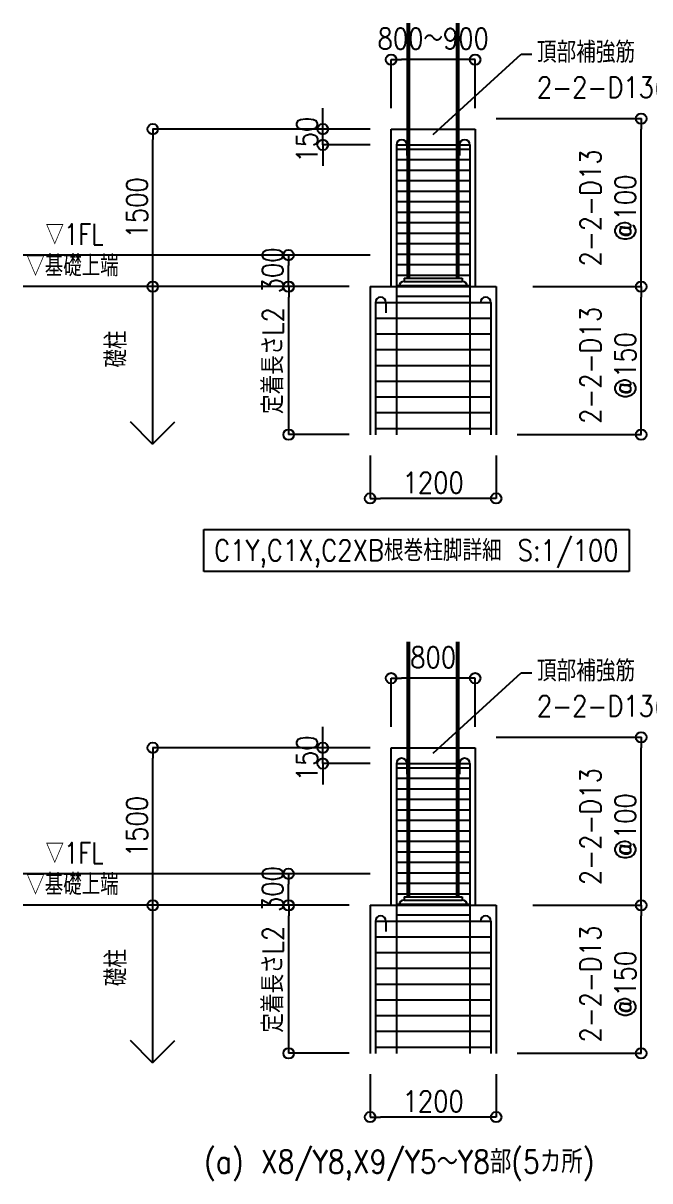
# Model space of a CAD drawing. Extents: x -668440 to 1010955, y -1678500 to 210463.
# Drawn here: x -306838 to -276988, y -461373 to -406237 of the extents above; entities that cross this region are included whole.
import ezdxf
from ezdxf import colors
from ezdxf.entities.mleader import LeaderData, LeaderLine
from ezdxf.enums import TextEntityAlignment as Align
from ezdxf.math import Vec2, Vec3

# ---------------------------------------------------------------- set-up
doc = ezdxf.new("R2010")
doc.units = 0
doc.header["$MEASUREMENT"] = 0
doc.linetypes.add('DOT', pattern=[1.6, 0.4, -0.8, 0.4])
doc.layers.get('0').update_dxf_attribs({"color": 3, "linetype": 'CONTINUOUS'})
doc.layers.get('Defpoints').update_dxf_attribs({"color": 251, "linetype": 'CONTINUOUS'})
for name, color, linetype in [('RC床', 7, 'CONTINUOUS'), ('RC柱', 7, 'CONTINUOUS'), ('RC鉄筋', 4, 'CONTINUOUS'), ('RC鉄筋文字', 4, 'CONTINUOUS'), ('Sプレート', 1, 'CONTINUOUS'), ('S柱', 4, 'CONTINUOUS'), ('寸法', 3, 'CONTINUOUS'), ('注記', 3, 'CONTINUOUS')]:
    doc.layers.add(name, color=color, linetype=linetype)
doc.styles.add('DRACAD', font='txt', dxfattribs={"width": 0.85, "bigfont": 'extfont2'})
doc.dimstyles.new('MYDIM', dxfattribs={"dimtxt": 120, "dimasz": 20, "dimexe": 1.25, "dimexo": 50, "dimgap": 50, "dimtad": 1, "dimdec": 4, "dimdsep": 46, "dimtxsty": 'DRACAD', "dimblk": 'ORIGIN', "dimcen": 2.5, "dimadec": 0, "dimazin": 0, "dimtfac": 1, "dimtdec": 4, "dimtmove": 0, "dimatfit": 3, "dimfxl": 1, "dimtolj": 1, "dimtzin": 0, "dimarcsym": 0})

# ---------------------------------------------------------------- blocks, each defined once
blk = doc.blocks.new('_ORIGIN')
at = {"color": 0, "linetype": 'ByBlock', "lineweight": -2}
blk.add_line((0, 0), (-1, 0), dxfattribs=at)
blk.add_circle((0, 0), 0.5, dxfattribs=at)
blk = doc.blocks.new('*D10023')
at = {"layer": 'Defpoints', "color": 0}
for p in [(132791, -902033), (134023, -902033), (132641, -903443)]:
    blk.add_point(p, dxfattribs=at)
at = {"layer": 'RC鉄筋文字', "color": 0, "lineweight": -2}
for p, q in [((132991, -902033), (134025, -902033)), ((134023, -903343), (134023, -902133)), ((132841, -903443), (134025, -903443))]:
    blk.add_line(p, q, dxfattribs=at)
at = {"layer": 'RC鉄筋文字', "color": 0, "linetype": 'ByBlock', "lineweight": -2, "xscale": 100, "yscale": 100, "zscale": 100}
for p, rotation in [((134023, -902033), 90), ((134023, -903443), 270)]:
    blk.add_blockref('_ORIGIN', p, dxfattribs=dict(at, rotation=rotation))
at = {"layer": 'RC鉄筋文字', "color": 0, "insert": (133707, -902783), "char_height": 200, "attachment_point": 5, "rotation": 90, "style": 'DRACAD'}
blk.add_mtext('\\A1;2-2-D13\\P@150', dxfattribs=at)
blk = doc.blocks.new('*D10024')
at = {"layer": 'Defpoints', "color": 0}
for p in [(129370, -900533), (131641, -900533), (131441, -902033)]:
    blk.add_point(p, dxfattribs=at)
at = {"layer": '寸法', "color": 0, "lineweight": -2}
for p, q in [((131441, -900533), (129369, -900533)), ((129370, -901933), (129370, -900633)), ((131241, -902033), (129369, -902033))]:
    blk.add_line(p, q, dxfattribs=at)
at = {"layer": '寸法', "color": 0, "linetype": 'ByBlock', "lineweight": -2, "xscale": 100, "yscale": 100, "zscale": 100}
for p, rotation in [((129370, -900533), 90), ((129370, -902033), 270)]:
    blk.add_blockref('_ORIGIN', p, dxfattribs=dict(at, rotation=rotation))
at = {"layer": '寸法', "color": 0, "insert": (129220, -901283), "char_height": 200, "attachment_point": 5, "rotation": 90, "style": 'DRACAD'}
blk.add_mtext('\\A1;1500', dxfattribs=at)
blk = doc.blocks.new('*D10025')
at = {"layer": 'Defpoints', "color": 0}
for p in [(132441, -900433), (134023, -900433), (132791, -902033)]:
    blk.add_point(p, dxfattribs=at)
at = {"layer": 'RC鉄筋文字', "color": 0, "lineweight": -2}
for p, q in [((132641, -900433), (134025, -900433)), ((134023, -901933), (134023, -900533)), ((132991, -902033), (134025, -902033))]:
    blk.add_line(p, q, dxfattribs=at)
at = {"layer": 'RC鉄筋文字', "color": 0, "linetype": 'ByBlock', "lineweight": -2, "xscale": 100, "yscale": 100, "zscale": 100}
for p, rotation in [((134023, -900433), 90), ((134023, -902033), 270)]:
    blk.add_blockref('_ORIGIN', p, dxfattribs=dict(at, rotation=rotation))
at = {"layer": 'RC鉄筋文字', "color": 0, "insert": (133707, -901283), "char_height": 200, "attachment_point": 5, "rotation": 90, "style": 'DRACAD'}
blk.add_mtext('\\A1;2-2-D13\\P@100', dxfattribs=at)
blk = doc.blocks.new('*D10026')
at = {"layer": 'Defpoints', "color": 0}
for p in [(130990, -900533), (131641, -900533), (131641, -900683)]:
    blk.add_point(p, dxfattribs=at)
at = {"layer": '寸法', "color": 0, "lineweight": -2}
for p, q in [((130990, -900433), (130990, -900333)), ((131441, -900533), (130989, -900533)), ((130990, -900683), (130990, -900533)), ((131441, -900683), (130989, -900683)), ((130990, -900783), (130990, -900883))]:
    blk.add_line(p, q, dxfattribs=at)
at = {"layer": '寸法', "color": 0, "linetype": 'ByBlock', "lineweight": -2, "xscale": 100, "yscale": 100, "zscale": 100}
for p, rotation in [((130990, -900533), 270), ((130990, -900683), 90)]:
    blk.add_blockref('_ORIGIN', p, dxfattribs=dict(at, rotation=rotation))
at = {"layer": '寸法', "color": 0, "insert": (130840, -900633), "char_height": 200, "attachment_point": 5, "rotation": 90, "style": 'DRACAD'}
blk.add_mtext('\\A1;150', dxfattribs=at)
blk = doc.blocks.new('*D10027')
at = {"layer": 'Defpoints', "color": 0}
for p in [(130665, -902033), (131441, -902033), (131441, -903443)]:
    blk.add_point(p, dxfattribs=at)
at = {"layer": '寸法', "color": 0, "lineweight": -2}
for p, q in [((131241, -902033), (130664, -902033)), ((130665, -903343), (130665, -902133)), ((131241, -903443), (130664, -903443))]:
    blk.add_line(p, q, dxfattribs=at)
at = {"layer": '寸法', "color": 0, "linetype": 'ByBlock', "lineweight": -2, "xscale": 100, "yscale": 100, "zscale": 100}
for p, rotation in [((130665, -902033), 90), ((130665, -903443), 270)]:
    blk.add_blockref('_ORIGIN', p, dxfattribs=dict(at, rotation=rotation))
at = {"layer": '寸法', "color": 0, "insert": (130515, -902738), "char_height": 200, "attachment_point": 5, "rotation": 90, "style": 'DRACAD'}
blk.add_mtext('\\A1;\\A1;定着長さL2', dxfattribs=at)
blk = doc.blocks.new('*D10028')
at = {"layer": 'Defpoints', "color": 0}
for p in [(130664, -901733), (131641, -901733), (131441, -902033)]:
    blk.add_point(p, dxfattribs=at)
at = {"layer": '寸法', "color": 0, "lineweight": -2}
for p, q in [((131441, -901733), (130663, -901733)), ((130664, -901933), (130664, -901833)), ((131241, -902033), (130663, -902033))]:
    blk.add_line(p, q, dxfattribs=at)
at = {"layer": '寸法', "color": 0, "linetype": 'ByBlock', "lineweight": -2, "xscale": 100, "yscale": 100, "zscale": 100}
for p, rotation in [((130664, -901733), 90), ((130664, -902033), 270)]:
    blk.add_blockref('_ORIGIN', p, dxfattribs=dict(at, rotation=rotation))
at = {"layer": '寸法', "color": 0, "insert": (130514, -901878), "char_height": 200, "attachment_point": 5, "rotation": 90, "style": 'DRACAD'}
blk.add_mtext('\\A1;300', dxfattribs=at)
blk = doc.blocks.new('*D10029')
at = {"layer": 'Defpoints', "color": 0}
for p in [(131441, -903443), (132641, -903443), (131441, -904050)]:
    blk.add_point(p, dxfattribs=at)
at = {"layer": '寸法', "color": 0, "lineweight": -2}
for p, q in [((131441, -903643), (131441, -904052)), ((132641, -903643), (132641, -904052)), ((132541, -904050), (131541, -904050))]:
    blk.add_line(p, q, dxfattribs=at)
at = {"layer": '寸法', "color": 0, "linetype": 'ByBlock', "lineweight": -2, "xscale": 100, "yscale": 100, "zscale": 100, "rotation": 180}
blk.add_blockref('_ORIGIN', (131441, -904050), dxfattribs=at)
at = {"layer": '寸法', "color": 0, "linetype": 'ByBlock', "lineweight": -2, "xscale": 100, "yscale": 100, "zscale": 100}
blk.add_blockref('_ORIGIN', (132641, -904050), dxfattribs=at)
at = {"layer": '寸法', "color": 0, "insert": (132042, -903900), "char_height": 200, "attachment_point": 5, "style": 'DRACAD'}
blk.add_mtext('\\A1;1200', dxfattribs=at)
blk = doc.blocks.new('*D10030')
at = {"layer": 'Defpoints', "color": 0}
for p in [(131641, -899871), (131641, -900533), (132441, -900533)]:
    blk.add_point(p, dxfattribs=at)
at = {"layer": '寸法', "color": 0, "lineweight": -2}
for p, q in [((131641, -900333), (131641, -899869)), ((132341, -899871), (131741, -899871)), ((132441, -900333), (132441, -899869))]:
    blk.add_line(p, q, dxfattribs=at)
at = {"layer": '寸法', "color": 0, "linetype": 'ByBlock', "lineweight": -2, "xscale": 100, "yscale": 100, "zscale": 100, "rotation": 180}
blk.add_blockref('_ORIGIN', (131641, -899871), dxfattribs=at)
at = {"layer": '寸法', "color": 0, "linetype": 'ByBlock', "lineweight": -2, "xscale": 100, "yscale": 100, "zscale": 100}
blk.add_blockref('_ORIGIN', (132441, -899871), dxfattribs=at)
at = {"layer": '寸法', "color": 0, "insert": (132042, -899671), "char_height": 200, "attachment_point": 5, "style": 'DRACAD'}
blk.add_mtext('\\A1;\\A1;800～900', dxfattribs=at)
blk = doc.blocks.new('*D10038')
at = {"layer": 'Defpoints', "color": 0}
for p in [(132791, -907926), (134023, -907926), (132641, -909336)]:
    blk.add_point(p, dxfattribs=at)
at = {"layer": 'RC鉄筋文字', "color": 0, "lineweight": -2}
for p, q in [((132991, -907926), (134025, -907926)), ((134023, -909236), (134023, -908026)), ((132841, -909336), (134025, -909336))]:
    blk.add_line(p, q, dxfattribs=at)
at = {"layer": 'RC鉄筋文字', "color": 0, "linetype": 'ByBlock', "lineweight": -2, "xscale": 100, "yscale": 100, "zscale": 100}
for p, rotation in [((134023, -907926), 90), ((134023, -909336), 270)]:
    blk.add_blockref('_ORIGIN', p, dxfattribs=dict(at, rotation=rotation))
at = {"layer": 'RC鉄筋文字', "color": 0, "insert": (133707, -908676), "char_height": 200, "attachment_point": 5, "rotation": 90, "style": 'DRACAD'}
blk.add_mtext('\\A1;2-2-D13\\P@150', dxfattribs=at)
blk = doc.blocks.new('*D10039')
at = {"layer": 'Defpoints', "color": 0}
for p in [(129370, -906426), (131641, -906426), (131441, -907926)]:
    blk.add_point(p, dxfattribs=at)
at = {"layer": '寸法', "color": 0, "lineweight": -2}
for p, q in [((131441, -906426), (129369, -906426)), ((129370, -907826), (129370, -906526)), ((131241, -907926), (129369, -907926))]:
    blk.add_line(p, q, dxfattribs=at)
at = {"layer": '寸法', "color": 0, "linetype": 'ByBlock', "lineweight": -2, "xscale": 100, "yscale": 100, "zscale": 100}
for p, rotation in [((129370, -906426), 90), ((129370, -907926), 270)]:
    blk.add_blockref('_ORIGIN', p, dxfattribs=dict(at, rotation=rotation))
at = {"layer": '寸法', "color": 0, "insert": (129220, -907176), "char_height": 200, "attachment_point": 5, "rotation": 90, "style": 'DRACAD'}
blk.add_mtext('\\A1;1500', dxfattribs=at)
blk = doc.blocks.new('*D10040')
at = {"layer": 'Defpoints', "color": 0}
for p in [(132441, -906326), (134023, -906326), (132791, -907926)]:
    blk.add_point(p, dxfattribs=at)
at = {"layer": 'RC鉄筋文字', "color": 0, "lineweight": -2}
for p, q in [((132641, -906326), (134025, -906326)), ((134023, -907826), (134023, -906426)), ((132991, -907926), (134025, -907926))]:
    blk.add_line(p, q, dxfattribs=at)
at = {"layer": 'RC鉄筋文字', "color": 0, "linetype": 'ByBlock', "lineweight": -2, "xscale": 100, "yscale": 100, "zscale": 100}
for p, rotation in [((134023, -906326), 90), ((134023, -907926), 270)]:
    blk.add_blockref('_ORIGIN', p, dxfattribs=dict(at, rotation=rotation))
at = {"layer": 'RC鉄筋文字', "color": 0, "insert": (133707, -907176), "char_height": 200, "attachment_point": 5, "rotation": 90, "style": 'DRACAD'}
blk.add_mtext('\\A1;2-2-D13\\P@100', dxfattribs=at)
blk = doc.blocks.new('*D10041')
at = {"layer": 'Defpoints', "color": 0}
for p in [(130990, -906426), (131641, -906426), (131641, -906576)]:
    blk.add_point(p, dxfattribs=at)
at = {"layer": '寸法', "color": 0, "lineweight": -2}
for p, q in [((130990, -906326), (130990, -906226)), ((131441, -906426), (130989, -906426)), ((130990, -906576), (130990, -906426)), ((131441, -906576), (130989, -906576)), ((130990, -906676), (130990, -906776))]:
    blk.add_line(p, q, dxfattribs=at)
at = {"layer": '寸法', "color": 0, "linetype": 'ByBlock', "lineweight": -2, "xscale": 100, "yscale": 100, "zscale": 100}
for p, rotation in [((130990, -906426), 270), ((130990, -906576), 90)]:
    blk.add_blockref('_ORIGIN', p, dxfattribs=dict(at, rotation=rotation))
at = {"layer": '寸法', "color": 0, "insert": (130840, -906526), "char_height": 200, "attachment_point": 5, "rotation": 90, "style": 'DRACAD'}
blk.add_mtext('\\A1;150', dxfattribs=at)
blk = doc.blocks.new('*D10042')
at = {"layer": 'Defpoints', "color": 0}
for p in [(130665, -907926), (131441, -907926), (131441, -909336)]:
    blk.add_point(p, dxfattribs=at)
at = {"layer": '寸法', "color": 0, "lineweight": -2}
for p, q in [((131241, -907926), (130664, -907926)), ((130665, -909236), (130665, -908026)), ((131241, -909336), (130664, -909336))]:
    blk.add_line(p, q, dxfattribs=at)
at = {"layer": '寸法', "color": 0, "linetype": 'ByBlock', "lineweight": -2, "xscale": 100, "yscale": 100, "zscale": 100}
for p, rotation in [((130665, -907926), 90), ((130665, -909336), 270)]:
    blk.add_blockref('_ORIGIN', p, dxfattribs=dict(at, rotation=rotation))
at = {"layer": '寸法', "color": 0, "insert": (130515, -908631), "char_height": 200, "attachment_point": 5, "rotation": 90, "style": 'DRACAD'}
blk.add_mtext('\\A1;\\A1;定着長さL2', dxfattribs=at)
blk = doc.blocks.new('*D10043')
at = {"layer": 'Defpoints', "color": 0}
for p in [(130664, -907626), (131641, -907626), (131441, -907926)]:
    blk.add_point(p, dxfattribs=at)
at = {"layer": '寸法', "color": 0, "lineweight": -2}
for p, q in [((131441, -907626), (130663, -907626)), ((130664, -907826), (130664, -907726)), ((131241, -907926), (130663, -907926))]:
    blk.add_line(p, q, dxfattribs=at)
at = {"layer": '寸法', "color": 0, "linetype": 'ByBlock', "lineweight": -2, "xscale": 100, "yscale": 100, "zscale": 100}
for p, rotation in [((130664, -907626), 90), ((130664, -907926), 270)]:
    blk.add_blockref('_ORIGIN', p, dxfattribs=dict(at, rotation=rotation))
at = {"layer": '寸法', "color": 0, "insert": (130514, -907771), "char_height": 200, "attachment_point": 5, "rotation": 90, "style": 'DRACAD'}
blk.add_mtext('\\A1;300', dxfattribs=at)
blk = doc.blocks.new('*D10044')
at = {"layer": 'Defpoints', "color": 0}
for p in [(131441, -909336), (132641, -909336), (131441, -909943)]:
    blk.add_point(p, dxfattribs=at)
at = {"layer": '寸法', "color": 0, "lineweight": -2}
for p, q in [((131441, -909536), (131441, -909945)), ((132641, -909536), (132641, -909945)), ((132541, -909943), (131541, -909943))]:
    blk.add_line(p, q, dxfattribs=at)
at = {"layer": '寸法', "color": 0, "linetype": 'ByBlock', "lineweight": -2, "xscale": 100, "yscale": 100, "zscale": 100, "rotation": 180}
blk.add_blockref('_ORIGIN', (131441, -909943), dxfattribs=at)
at = {"layer": '寸法', "color": 0, "linetype": 'ByBlock', "lineweight": -2, "xscale": 100, "yscale": 100, "zscale": 100}
blk.add_blockref('_ORIGIN', (132641, -909943), dxfattribs=at)
at = {"layer": '寸法', "color": 0, "insert": (132042, -909793), "char_height": 200, "attachment_point": 5, "style": 'DRACAD'}
blk.add_mtext('\\A1;1200', dxfattribs=at)
blk = doc.blocks.new('*D10045')
at = {"layer": 'Defpoints', "color": 0}
for p in [(131641, -905763), (131641, -906426), (132441, -906426)]:
    blk.add_point(p, dxfattribs=at)
at = {"layer": '寸法', "color": 0, "lineweight": -2}
for p, q in [((131641, -906226), (131641, -905762)), ((132341, -905763), (131741, -905763)), ((132441, -906226), (132441, -905762))]:
    blk.add_line(p, q, dxfattribs=at)
at = {"layer": '寸法', "color": 0, "linetype": 'ByBlock', "lineweight": -2, "xscale": 100, "yscale": 100, "zscale": 100, "rotation": 180}
blk.add_blockref('_ORIGIN', (131641, -905763), dxfattribs=at)
at = {"layer": '寸法', "color": 0, "linetype": 'ByBlock', "lineweight": -2, "xscale": 100, "yscale": 100, "zscale": 100}
blk.add_blockref('_ORIGIN', (132441, -905763), dxfattribs=at)
at = {"layer": '寸法', "color": 0, "insert": (132042, -905563), "char_height": 200, "attachment_point": 5, "style": 'DRACAD'}
blk.add_mtext('\\A1;\\A1;800', dxfattribs=at)
blk = doc.blocks.new('根巻き柱脚配筋概要図')
for p, q in [((130662.50545, -901733.21613, 12), (128135.64589, -901733.21613, 12)), ((129370, -902033.21613, 12), (128135.64589, -902033.21613, 12)), ((129368.75, -902033.21613, 12), (129368.75, -903533.21613, 12)), ((129368.75, -903533.21613, 12), (129156.75871, -903321.22484, 1.0737)), ((129368.75, -903533.21613, 12), (129581.09432, -903321.57845, 1.0737)), ((130662.50545, -907626.03945, 12), (128135.64589, -907626.03945, 12)), ((129370, -907926.03945, 12), (128135.64589, -907926.03945, 12)), ((129368.75, -907926.03945, 12), (129368.75, -909426.03945, 12)), ((129368.75, -909426.03945, 12), (129156.75871, -909214.04816, 1.0737)), ((129368.75, -909426.03945, 12), (129581.09432, -909214.40177, 1.0737))]:
    blk.add_line(p, q)
at = {"layer": 'RC床'}
for centre, start, end in [((131766.26089, -902033.21613, 12), 90, 180), ((132316.26089, -902033.21613, 12), 0, 90), ((131766.26089, -907926.03945, 12), 90, 180), ((132316.26089, -907926.03945, 12), 0, 90)]:
    blk.add_arc(centre, 50, start, end, dxfattribs=at)
at = {"layer": 'RC柱'}
for p, q in [((131641.26089, -900533.21613, 12), (132441.26089, -900533.21613, 12)), ((131641.26089, -906426.03945, 12), (132441.26089, -906426.03945, 12))]:
    blk.add_line(p, q, dxfattribs=at)
at = {"layer": 'RC柱', "ltscale": 0.2}
for p, q in [((131441.26089, -902033.21613, 12), (132641.26089, -902033.21613, 12)), ((131441.26089, -907926.03945, 12), (132641.26089, -907926.03945, 12))]:
    blk.add_line(p, q, dxfattribs=at)
at = {"layer": 'RC柱', "elevation": 12}
for points in [[(131641.26089, -902033.21613), (131641.26089, -900533.21613)], [(132441.26089, -900533.21613), (132441.26089, -902033.21613)], [(131441.26089, -902033.21613), (131441.26089, -903443.21613)], [(132641.26089, -902033.21613), (132641.26089, -903443.21613)], [(131641.26089, -907926.03945), (131641.26089, -906426.03945)], [(132441.26089, -906426.03945), (132441.26089, -907926.03945)], [(131441.26089, -907926.03945), (131441.26089, -909336.03945)], [(132641.26089, -907926.03945), (132641.26089, -909336.03945)]]:
    blk.add_lwpolyline(points, dxfattribs=at)
at = {"layer": 'RC鉄筋'}
for p, q in [((131691.26089, -900683.21613, 12), (132391.26089, -900683.21613, 12)), ((131691.26089, -900683.21613, 12), (131691.26089, -903443.21613, 12)), ((131791.26089, -900683.21613, 12), (131791.26089, -900783.21613, 12)), ((132291.26089, -900683.21613, 12), (132291.26089, -900783.21613, 12)), ((132391.26089, -900683.21613, 12), (132391.26089, -903443.21613, 12)), ((131691.26089, -900723.21613, 12), (132391.26089, -900723.21613, 12)), ((131691.26089, -900823.21613, 12), (132391.26089, -900823.21613, 12)), ((131691.26089, -900923.21613, 12), (132391.26089, -900923.21613, 12)), ((131691.26089, -901023.21613, 12), (132391.26089, -901023.21613, 12)), ((131691.26089, -901123.21613, 12), (132391.26089, -901123.21613, 12)), ((131691.26089, -901223.21613, 12), (132391.26089, -901223.21613, 12)), ((131691.26089, -901323.21613, 12), (132391.26089, -901323.21613, 12)), ((131691.26089, -901423.21613, 12), (132391.26089, -901423.21613, 12)), ((131691.26089, -901523.21613, 12), (132391.26089, -901523.21613, 12)), ((131691.26089, -901623.21613, 12), (132391.26089, -901623.21613, 12)), ((131691.26089, -901723.21613, 12), (132391.26089, -901723.21613, 12)), ((131691.26089, -901823.21613, 12), (132391.26089, -901823.21613, 12)), ((131691.26089, -901923.21613, 12), (132391.26089, -901923.21613, 12)), ((131691.26089, -902023.21613, 12), (132391.26089, -902023.21613, 12)), ((131691.26089, -902123.21613, 12), (132391.26089, -902123.21613, 12)), ((131691.26089, -902123.21613, 12), (132391.26089, -902123.21613, 12)), ((131491.26089, -902183.21613, 12), (131491.26089, -903443.21613, 12)), ((131491.26089, -902183.21613, 12), (132591.26089, -902183.21613, 12)), ((131591.26089, -902183.21613, 12), (131591.26089, -902283.21613, 12)), ((132591.26089, -902183.21613, 12), (132591.26089, -903443.21613, 12)), ((131491.26089, -902333.21613, 12), (132591.26089, -902333.21613, 12)), ((131491.26089, -902483.21613, 12), (132591.26089, -902483.21613, 12)), ((131491.26089, -902633.21613, 12), (132591.26089, -902633.21613, 12)), ((131491.26089, -902783.21613, 12), (132591.26089, -902783.21613, 12)), ((131491.26089, -902933.21613, 12), (132591.26089, -902933.21613, 12)), ((131491.26089, -903083.21613, 12), (132591.26089, -903083.21613, 12)), ((131491.26089, -903233.21613, 12), (132591.26089, -903233.21613, 12)), ((131491.26089, -903383.21613, 12), (132591.26089, -903383.21613, 12)), ((131691.26089, -906576.03945, 12), (132391.26089, -906576.03945, 12)), ((131691.26089, -906576.03945, 12), (131691.26089, -909336.03945, 12)), ((131691.26089, -906616.03945, 12), (132391.26089, -906616.03945, 12)), ((131791.26089, -906576.03945, 12), (131791.26089, -906676.03945, 12)), ((132291.26089, -906576.03945, 12), (132291.26089, -906676.03945, 12)), ((132391.26089, -906576.03945, 12), (132391.26089, -909336.03945, 12)), ((131691.26089, -906716.03945, 12), (132391.26089, -906716.03945, 12)), ((131691.26089, -906816.03945, 12), (132391.26089, -906816.03945, 12)), ((131691.26089, -906916.03945, 12), (132391.26089, -906916.03945, 12)), ((131691.26089, -907016.03945, 12), (132391.26089, -907016.03945, 12)), ((131691.26089, -907116.03945, 12), (132391.26089, -907116.03945, 12)), ((131691.26089, -907216.03945, 12), (132391.26089, -907216.03945, 12)), ((131691.26089, -907316.03945, 12), (132391.26089, -907316.03945, 12)), ((131691.26089, -907416.03945, 12), (132391.26089, -907416.03945, 12)), ((131691.26089, -907516.03945, 12), (132391.26089, -907516.03945, 12)), ((131691.26089, -907616.03945, 12), (132391.26089, -907616.03945, 12)), ((131691.26089, -907716.03945, 12), (132391.26089, -907716.03945, 12)), ((131691.26089, -907816.03945, 12), (132391.26089, -907816.03945, 12)), ((131691.26089, -907916.03945, 12), (132391.26089, -907916.03945, 12)), ((131491.26089, -908076.03945, 12), (131491.26089, -909336.03945, 12)), ((131491.26089, -908076.03945, 12), (132591.26089, -908076.03945, 12)), ((131591.26089, -908076.03945, 12), (131591.26089, -908176.03945, 12)), ((131691.26089, -908016.03945, 12), (132391.26089, -908016.03945, 12)), ((131691.26089, -908016.03945, 12), (132391.26089, -908016.03945, 12)), ((132591.26089, -908076.03945, 12), (132591.26089, -909336.03945, 12)), ((131491.26089, -908226.03945, 12), (132591.26089, -908226.03945, 12)), ((131491.26089, -908376.03945, 12), (132591.26089, -908376.03945, 12)), ((131491.26089, -908526.03945, 12), (132591.26089, -908526.03945, 12)), ((131491.26089, -908676.03945, 12), (132591.26089, -908676.03945, 12)), ((131491.26089, -908826.03945, 12), (132591.26089, -908826.03945, 12)), ((131491.26089, -908976.03945, 12), (132591.26089, -908976.03945, 12)), ((131491.26089, -909126.03945, 12), (132591.26089, -909126.03945, 12)), ((131491.26089, -909276.03945, 12), (132591.26089, -909276.03945, 12))]:
    blk.add_line(p, q, dxfattribs=at)
at = {"layer": 'RC鉄筋', "linetype": 'DOT', "ltscale": 0.2}
for p, q in [((131691.26089, -901783.23455, 12), (131691.26089, -902633.21613, 12)), ((131691.26089, -907676.05788, 12), (131691.26089, -908526.03945, 12))]:
    blk.add_line(p, q, dxfattribs=at)
at = {"layer": 'RC鉄筋'}
for centre in [(131741.26089, -900683.21613, 12), (132341.26089, -900683.21613, 12), (131541.26089, -902183.21613, 12), (132541.26089, -902183.21613, 12), (131741.26089, -906576.03945, 12), (132341.26089, -906576.03945, 12), (131541.26089, -908076.03945, 12), (132541.26089, -908076.03945, 12)]:
    blk.add_arc(centre, 50, 0, 180, dxfattribs=at)
at = {"layer": 'Sプレート'}
for p, q in [((131766.26089, -901953.21613, 12), (132316.26089, -901953.21613, 12)), ((131766.26089, -901953.21613, 12), (131766.26089, -901983.21613, 12)), ((131766.26089, -901983.21613, 12), (132316.26089, -901983.21613, 12)), ((132316.26089, -901953.21613, 12), (132316.26089, -901983.21613, 12)), ((131766.26089, -907846.03945, 12), (132316.26089, -907846.03945, 12)), ((131766.26089, -907846.03945, 12), (131766.26089, -907876.03945, 12)), ((131766.26089, -907876.03945, 12), (132316.26089, -907876.03945, 12)), ((132316.26089, -907846.03945, 12), (132316.26089, -907876.03945, 12))]:
    blk.add_line(p, q, dxfattribs=at)
at = {"layer": 'S柱'}
for p, q in [((131797.26089, -901953.21613, 12), (131797.26089, -899523.31739, 12)), ((131815.26089, -901953.21613, 12), (131815.26089, -899523.31739, 12)), ((132267.26089, -901953.21613, 12), (132267.26089, -899523.31739, 12)), ((132285.26089, -901953.21613, 12), (132285.26089, -899523.31739, 12)), ((131797.26089, -907846.03945, 12), (131797.26089, -905416.14071, 12)), ((131815.26089, -907846.03945, 12), (131815.26089, -905416.14071, 12)), ((132267.26089, -907846.03945, 12), (132267.26089, -905416.14071, 12)), ((132285.26089, -907846.03945, 12), (132285.26089, -905416.14071, 12))]:
    blk.add_line(p, q, dxfattribs=at)
at = {"insert": (129860.57716, -910258.91307), "char_height": 218.779069, "attachment_point": 1, "style": 'DRACAD'}
blk.add_mtext('(a) X8/Y8,X9/Y5～Y8部(5カ所)\\P\u3000\u3000\u3000', dxfattribs=at)
at = {"layer": '寸法', "style": 'DRACAD', "width": 0.8}
for s, p in [('▽1FL', (128625.50981, -901695.02491)), ('▽基礎上端', (128605.50981, -901995.02491)), ('▽1FL', (128625.50981, -907587.84824)), ('▽基礎上端', (128605.50981, -907887.84824))]:
    blk.add_text(s, height=200, dxfattribs=at).set_placement(p, align=Align.BOTTOM_CENTER)
for p in [(129180.48242, -902627.46819), (129180.48242, -908520.29152)]:
    blk.add_text('礎柱', height=200, rotation=90, dxfattribs=at).set_placement(p, align=Align.BOTTOM_CENTER)
at = {"layer": '注記', "insert": (129955.27208, -904446.01389), "char_height": 200, "attachment_point": 1, "style": 'DRACAD', "bg_fill": 16, "box_fill_scale": 1.5, "bg_fill_color": 257, "bg_fill_transparency": 0}
blk.add_mtext('C1Y,C1X,C2XB根巻柱脚詳細 S:1/100', dxfattribs=at)
at = {"layer": 'RC鉄筋文字'}
for base, p1, p2, text, picture, middle in [((134023.45122, -900433.21613, 12), (132791.26089, -902033.21613, 24), (132441.26089, -900433.21613, 24), '2-2-D13\\P@100', '*D10025', (134023.45122, -901283.21613, 12)), ((134023.45122, -902033.21613, 12), (132641.26089, -903443.21613, 24), (132791.26089, -902033.21613, 24), '2-2-D13\\P@150', '*D10023', (134023.45122, -902783.21613, 12)), ((134023.45122, -906326.03945, 12), (132791.26089, -907926.03945, 24), (132441.26089, -906326.03945, 24), '2-2-D13\\P@100', '*D10040', (134023.45122, -907176.03945, 12)), ((134023.45122, -907926.03945, 12), (132641.26089, -909336.03945, 24), (132791.26089, -907926.03945, 24), '2-2-D13\\P@150', '*D10038', (134023.45122, -908676.03945, 12))]:
    dim = blk.add_linear_dim(base=base, p1=p1, p2=p2, angle=90, text=text, dimstyle='MYDIM', override={"dimtxt": 200, "dimasz": 100, "dimexo": 200, "dimtad": 1, "dimtoh": 1, "dimtxsty": 'DRACAD', "dimblk1": 'ORIGIN', "dimblk2": 'ORIGIN', "dimsah": 1, "dimtfill": 0, "dimtfillclr": 0}, dxfattribs=at)
    dim.commit()
    dim.dimension.update_dxf_attribs({"geometry": picture, "text_midpoint": middle, "dimtype": 128})
at = {"layer": '寸法'}
for base, p1, p2, angle, text, override, picture, middle in [((131641.26089, -899870.59561), (132441.26089, -900533.21613, 12), (131641.26089, -900533.21613, 12), 180, '\\A1;<>～900', {"dimtxt": 200, "dimasz": 100, "dimexo": 200, "dimgap": 100, "dimtxsty": 'DRACAD', "dimtfill": 0, "dimtfillclr": 0}, '*D10030', (132042.21958, -899870.59561)), ((130665.00545, -902033.21613, 12), (131441.26089, -903443.21613, 24), (131441.26089, -902033.21613, 24), 90, '\\A1;定着長さL2', {"dimtxt": 200, "dimasz": 100, "dimexo": 200, "dimtxsty": 'DRACAD'}, '*D10027', (130665.00545, -902738.21613, 12)), ((131641.26089, -905763.41894), (132441.26089, -906426.03945, 12), (131641.26089, -906426.03945, 12), 180, '\\A1;<>', {"dimtxt": 200, "dimasz": 100, "dimexo": 200, "dimgap": 100, "dimtxsty": 'DRACAD', "dimtfill": 0, "dimtfillclr": 0}, '*D10045', (132042.21958, -905763.41894)), ((130665.00545, -907926.03945, 12), (131441.26089, -909336.03945, 24), (131441.26089, -907926.03945, 24), 90, '\\A1;定着長さL2', {"dimtxt": 200, "dimasz": 100, "dimexo": 200, "dimtxsty": 'DRACAD'}, '*D10042', (130665.00545, -908631.03945, 12))]:
    dim = blk.add_linear_dim(base=base, p1=p1, p2=p2, angle=angle, text=text, dimstyle='MYDIM', override=override, dxfattribs=at)
    dim.commit()
    dim.dimension.update_dxf_attribs({"geometry": picture, "text_midpoint": middle, "dimtype": 128})
for base, p1, p2, angle, picture, middle in [((130989.99056, -900533.21613, 12), (131641.26089, -900683.21613, 24), (131641.26089, -900533.21613, 24), 90, '*D10026', (130989.99056, -900633.21613, 12)), ((129370, -900533.21613, 12), (131441.26089, -902033.21613, 24), (131641.26089, -900533.21613, 24), 90, '*D10024', (129370, -901283.21613, 12)), ((130663.75545, -901733.21613, 12), (131441.26089, -902033.21613, 24), (131641.26089, -901733.21613, 24), 90, '*D10028', (130663.75545, -901878.21613, 12)), ((131441.26089, -904050.48212), (132641.26089, -903443.21613, 12), (131441.26089, -903443.21613, 12), 180, '*D10029', (132042.21958, -904050.48212)), ((130989.99056, -906426.03945, 12), (131641.26089, -906576.03945, 24), (131641.26089, -906426.03945, 24), 90, '*D10041', (130989.99056, -906526.03945, 12)), ((129370, -906426.03945, 12), (131441.26089, -907926.03945, 24), (131641.26089, -906426.03945, 24), 90, '*D10039', (129370, -907176.03945, 12)), ((130663.75545, -907626.03945, 12), (131441.26089, -907926.03945, 24), (131641.26089, -907626.03945, 24), 90, '*D10043', (130663.75545, -907771.03945, 12)), ((131441.26089, -909943.30545), (132641.26089, -909336.03945, 12), (131441.26089, -909336.03945, 12), 180, '*D10044', (132042.21958, -909943.30545))]:
    dim = blk.add_linear_dim(base=base, p1=p1, p2=p2, angle=angle, dimstyle='MYDIM', override={"dimtxt": 200, "dimasz": 100, "dimexo": 200}, dxfattribs=at)
    dim.commit()
    dim.dimension.update_dxf_attribs({"geometry": picture, "text_midpoint": middle, "dimtype": 128})
ml = blk.add_multileader_mtext('Standard')
ml.set_content('頂部補強筋\\P2-2-D13(二巻)', style='DRACAD')
ml.set_leader_properties()
ml.build(insert=Vec2(0, 0))
ml.multileader.update_dxf_attribs({"dogleg_length": 100, "arrow_head_size": 1})
ctx = ml.context
ctx.base_point, ctx.char_height, ctx.arrow_head_size, ctx.landing_gap_size = Vec3(132980, -899820), 200, 1, 50
notes = []
notes.append((ctx, [(0, (1, 1, 0), (132880, -899820), (1, 0), 100, [(0, [(132041.26089, -900583.21613)], 0, [])])]))
ctx.mtext.insert = Vec3(133030, -899700)
ml = blk.add_multileader_mtext('Standard')
ml.set_content('頂部補強筋\\P2-2-D13(二巻)', style='DRACAD')
ml.set_leader_properties()
ml.build(insert=Vec2(0, 0))
ml.multileader.update_dxf_attribs({"dogleg_length": 100, "arrow_head_size": 1})
ctx = ml.context
ctx.base_point, ctx.char_height, ctx.arrow_head_size, ctx.landing_gap_size, ctx.plane_origin = Vec3(132980, -905712.82333), 200, 1, 50, Vec3(0, -5892.82333)
notes.append((ctx, [(0, (1, 1, 0), (132880, -905712.82333), (1, 0), 100, [(0, [(132041.26089, -906476.03945)], 0, [])])]))
ctx.mtext.insert = Vec3(133030, -905592.82333)
for ctx, leaders in notes:
    for number, flags, end, landing, length, lines in leaders:
        leader = LeaderData()
        leader.index, (leader.has_last_leader_line, leader.has_dogleg_vector, leader.attachment_direction) = number, flags
        leader.last_leader_point, leader.dogleg_vector, leader.dogleg_length = Vec3(end), Vec3(landing), length
        for number, points, colour, breaks in lines:
            line = LeaderLine()
            line.index, line.vertices, line.color, line.breaks = number, Vec3.list(points), colors.encode_raw_color(colour), breaks
            leader.lines.append(line)
        ctx.leaders.append(leader)

msp = doc.modelspace()

# ---------------------------------------------------------------- block references
at = {"xscale": 5, "yscale": 5, "zscale": 5}
msp.add_blockref('根巻き柱脚配筋概要図', (-947516.12938, 4091379.61688, -60), dxfattribs=at)

doc.saveas('drawing.dxf')
